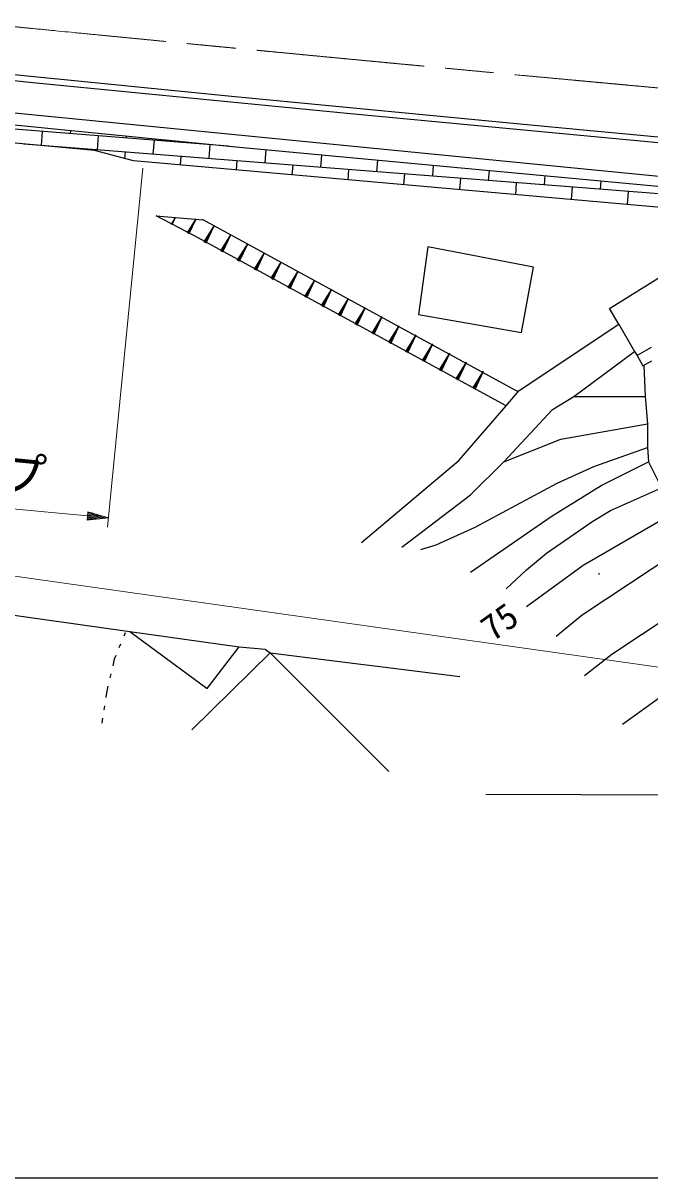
# Model space of a CAD drawing. Units: millimetres, scale not verified. Extents: x 40000 to 680000, y 20000 to 380000.
# Drawn here: x 206734 to 251454, y 205000 to 287383 of the extents above; entities that cross this region are included whole.
import ezdxf
from ezdxf.enums import TextEntityAlignment as Align

# ---------------------------------------------------------------- set-up
doc = ezdxf.new("R2010")
doc.units = ezdxf.units.MM
doc.header["$LTSCALE"] = 1000
doc.linetypes.add('CHAIN', pattern=[18.5, 12, -1.5, 3.5, -1.5])
for name, color, linetype, lineweight in [('M-BGD', 7, 'Continuous', 25), ('M-BMK', 2, 'CHAIN', 13), ('M-STR-HTXT', 7, 'Continuous', 13), ('M-STR-STRD', 7, 'Continuous', 25), ('M-TTL-BAND', 7, 'Continuous', 25)]:
    doc.layers.add(name, color=color, linetype=linetype, lineweight=lineweight)
doc.styles.add('ＭＳ ゴシック', font='')
doc.styles.get('ＭＳ ゴシック').set_extended_font_data('MS Gothic')

msp = doc.modelspace()

# ---------------------------------------------------------------- linework, layer by layer
at = {"layer": 'M-BGD'}
for p, q in [((179393, 283605), (265498, 275132)), ((221400, 278610), (173533, 282377)), ((193824, 281331), (221922, 278558)), ((211831, 278286), (183673, 280912)), ((208103, 279656), (208025, 278659)), ((210115, 279723), (210097, 279499)), ((212091, 279342), (212013, 278345)), ((214096, 279330), (214085, 279185)), ((257935, 274731), (206780, 278757)), ((210019, 278502), (210015, 278456)), ((216079, 279029), (216000, 278032)), ((218078, 278938), (218072, 278872)), ((220066, 278715), (219988, 277718)), ((221922, 278558), (258002, 275190)), ((214602, 277561), (211831, 278286)), ((214006, 278189), (213970, 277726)), ((217994, 277875), (217946, 277265)), ((224051, 278360), (223976, 277404)), ((228034, 277988), (227963, 277090)), ((257792, 273739), (214602, 277561)), ((221982, 277561), (221931, 276912)), ((225969, 277247), (225915, 276560)), ((229957, 276933), (229900, 276207)), ((232017, 277616), (231951, 276776)), ((236000, 277244), (235939, 276462)), ((239983, 276872), (239926, 276149)), ((233945, 276619), (233885, 275855)), ((237932, 276306), (237869, 275502)), ((241920, 275992), (241854, 275150)), ((243966, 276501), (243914, 275835)), ((247949, 276129), (247902, 275521)), ((245908, 275678), (245838, 274797)), ((249895, 275364), (249823, 274445)), ((218922, 272229), (216235, 273637)), ((216235, 273637), (219563, 273357)), ((217316, 273050), (217613, 273526)), ((217345, 273034), (217613, 273526)), ((217375, 273018), (217613, 273526)), ((217375, 273018), (217316, 273050)), ((218461, 272428), (219073, 273409)), ((218521, 272394), (219073, 273409)), ((218582, 272361), (219073, 273409)), ((242057, 261081), (219545, 273370)), ((219647, 271783), (220362, 272929)), ((219718, 271744), (220362, 272929)), ((219789, 271705), (220362, 272929)), ((218582, 272361), (218461, 272428)), ((241199, 260068), (218922, 272229)), ((220843, 271132), (221560, 272282)), ((220915, 271094), (221560, 272282)), ((220986, 271055), (221560, 272282)), ((248565, 267011), (257625, 272683)), ((219789, 271705), (219647, 271783)), ((220986, 271055), (220843, 271132)), ((222041, 270482), (222759, 271634)), ((222112, 270443), (222759, 271634)), ((222183, 270404), (222759, 271634)), ((235611, 271413), (234934, 266587)), ((243147, 269974), (235611, 271413)), ((222183, 270404), (222041, 270482)), ((223238, 269831), (223959, 270986)), ((223310, 269792), (223959, 270986)), ((223381, 269753), (223959, 270986)), ((224436, 269180), (225158, 270338)), ((224508, 269141), (225158, 270338)), ((224579, 269102), (225158, 270338)), ((223381, 269753), (223238, 269831)), ((225634, 268529), (226358, 269690)), ((225706, 268489), (226358, 269690)), ((225778, 268450), (226358, 269690)), ((242300, 265317), (243147, 269974)), ((224579, 269102), (224436, 269180)), ((226832, 267877), (227559, 269041)), ((226905, 267838), (227559, 269041)), ((226977, 267799), (227559, 269041)), ((225778, 268450), (225634, 268529)), ((226977, 267799), (226832, 267877)), ((228031, 267225), (228759, 268392)), ((228104, 267186), (228759, 268392)), ((228176, 267147), (228759, 268392)), ((228176, 267147), (228031, 267225)), ((229231, 266574), (229961, 267743)), ((229303, 266534), (229961, 267743)), ((229376, 266495), (229961, 267743)), ((230430, 265921), (231162, 267094)), ((230503, 265882), (231162, 267094)), ((230576, 265842), (231162, 267094)), ((249243, 265910), (248565, 267011)), ((229376, 266495), (229231, 266574)), ((231630, 265269), (232364, 266445)), ((231703, 265230), (232364, 266445)), ((231776, 265190), (232364, 266445)), ((234934, 266587), (242300, 265317)), ((230576, 265842), (230430, 265921)), ((232831, 264617), (233566, 265796)), ((232904, 264577), (233566, 265796)), ((232977, 264537), (233566, 265796)), ((242131, 261169), (249243, 265910)), ((249243, 265910), (250343, 263963)), ((231776, 265190), (231630, 265269)), ((232977, 264537), (232831, 264617)), ((234031, 263964), (234769, 265146)), ((234105, 263924), (234769, 265146)), ((234178, 263884), (234769, 265146)), ((235232, 263311), (235972, 264496)), ((235306, 263271), (235972, 264496)), ((235379, 263231), (235972, 264496)), ((234178, 263884), (234031, 263964)), ((236434, 262658), (237175, 263846)), ((236508, 262618), (237175, 263846)), ((236581, 262578), (237175, 263846)), ((246025, 260745), (250343, 263963)), ((250343, 263963), (250551, 263668)), ((251549, 264234), (250551, 263668)), ((250551, 263668), (250956, 262940)), ((235379, 263231), (235232, 263311)), ((237636, 262005), (238379, 263196)), ((237710, 261965), (238379, 263196)), ((237783, 261925), (238379, 263196)), ((250956, 262940), (251592, 263299)), ((251023, 262978), (251105, 260745)), ((236581, 262578), (236434, 262658)), ((237783, 261925), (237636, 262005)), ((238838, 261352), (239583, 262545)), ((238912, 261311), (239583, 262545)), ((238986, 261271), (239583, 262545)), ((238986, 261271), (238838, 261352)), ((241199, 260068), (242131, 261169)), ((244501, 259814), (246025, 260745)), ((246025, 260745), (251105, 260745)), ((251105, 260745), (251275, 258798)), ((237813, 256173), (241199, 260068)), ((241030, 256089), (244501, 259814)), ((245094, 257697), (251275, 258798)), ((251275, 258798), (251275, 257105)), ((241030, 256089), (245094, 257697)), ((247465, 255750), (251275, 257105)), ((251275, 257105), (251359, 256089)), ((230870, 250331), (237813, 256173)), ((238659, 253718), (241030, 256089)), ((244840, 254565), (247465, 255750)), ((247973, 254395), (251359, 256089)), ((251359, 256089), (252291, 254226)), ((238998, 251432), (244840, 254565)), ((244417, 252194), (247973, 254395)), ((248650, 252617), (252291, 254226)), ((233749, 249993), (238659, 253718)), ((238659, 248215), (244417, 252194)), ((246703, 248723), (253137, 252448)), ((247380, 251855), (248650, 252617)), ((236204, 250162), (238998, 251432)), ((244078, 249569), (247380, 251855)), ((235103, 249823), (236204, 250162)), ((246618, 245167), (254153, 250162)), ((242639, 248384), (244078, 249569)), ((241199, 247029), (242639, 248384)), ((242639, 245759), (246703, 248723)), ((247803, 248130), (247803, 248045)), ((204200, 245421), (214360, 243981)), ((244755, 243643), (246618, 245167)), ((248735, 242373), (252968, 245167)), ((214026, 243880), (213924, 243638)), ((214360, 243981), (219863, 239917)), ((214360, 243981), (222149, 242881)), ((213691, 243085), (213574, 242808)), ((213341, 242256), (213239, 242014)), ((218763, 236954), (224351, 242457)), ((219863, 239917), (222149, 242881)), ((222149, 242881), (224012, 242711)), ((224012, 242711), (224351, 242457)), ((224351, 242457), (232817, 233991)), ((224351, 242457), (237897, 240764)), ((246787, 240849), (248735, 242373)), ((213239, 242014), (213128, 241541)), ((249497, 237377), (255254, 241526)), ((212992, 240957), (212924, 240665)), ((212787, 240080), (212677, 239608)), ((212677, 239608), (212628, 239271)), ((212541, 238677), (212498, 238380)), ((212411, 237786), (212362, 237449)), ((239760, 232382), (262027, 232297))]:
    msp.add_line(p, q, dxfattribs=at)
at = {"layer": 'M-BMK'}
msp.add_open_spline([(168160, 290816), (181061, 289563), (184287, 289250), (194624, 288245), (206419, 287099), (213024, 286438), (224821, 285309), (240915, 283770), (245966, 283314), (266035, 281472)], degree=3, knots=[0, 0, 0, 0, 1, 1, 1, 2, 2, 2, 3, 3, 3, 3], dxfattribs=at)
at = {"layer": 'M-STR-HTXT'}
for p, q in [((215267, 277035), (212765, 251431)), ((298580, 234880), (63432, 268034)), ((211336, 252228), (182866, 254877)), ((211364, 252526), (211308, 251929)), ((212221, 252025), (211325, 252108)), ((211330, 252168), (212525, 252057)), ((212830, 252089), (211336, 252228)), ((211342, 252287), (212536, 252176)), ((212243, 252264), (211347, 252347)), ((211353, 252407), (211950, 252351)), ((211657, 252439), (211358, 252467)), ((212830, 252089), (211364, 252526)), ((212830, 252089), (211308, 251929)), ((211612, 251961), (211314, 251989)), ((211319, 252048), (211917, 251993))]:
    msp.add_line(p, q, dxfattribs=at)
at = {"layer": 'M-STR-STRD'}
for p, q in [((155725, 288383), (207664, 283125)), ((221606, 282157), (195996, 284677)), ((207664, 283125), (230089, 280938)), ((243943, 280004), (221606, 282157)), ((230089, 280938), (260743, 278049)), ((260786, 278439), (243943, 280004))]:
    msp.add_line(p, q, dxfattribs=at)
at = {"layer": 'M-TTL-BAND'}
msp.add_line((40000, 205000), (579000, 205000), dxfattribs=at)

# ---------------------------------------------------------------- texts
at = {"layer": 'M-BGD', "style": 'ＭＳ ゴシック'}
msp.add_text('75', height=1833, rotation=35.688, dxfattribs=at).set_placement((240555, 242759), align=Align.BOTTOM_LEFT)
at = {"layer": 'M-STR-HTXT', "style": 'ＭＳ ゴシック'}
msp.add_text('ガードパイプ', height=2566, rotation=354.356, dxfattribs=at).set_placement((187255, 255029), align=Align.BOTTOM_LEFT)

doc.saveas('drawing.dxf')
